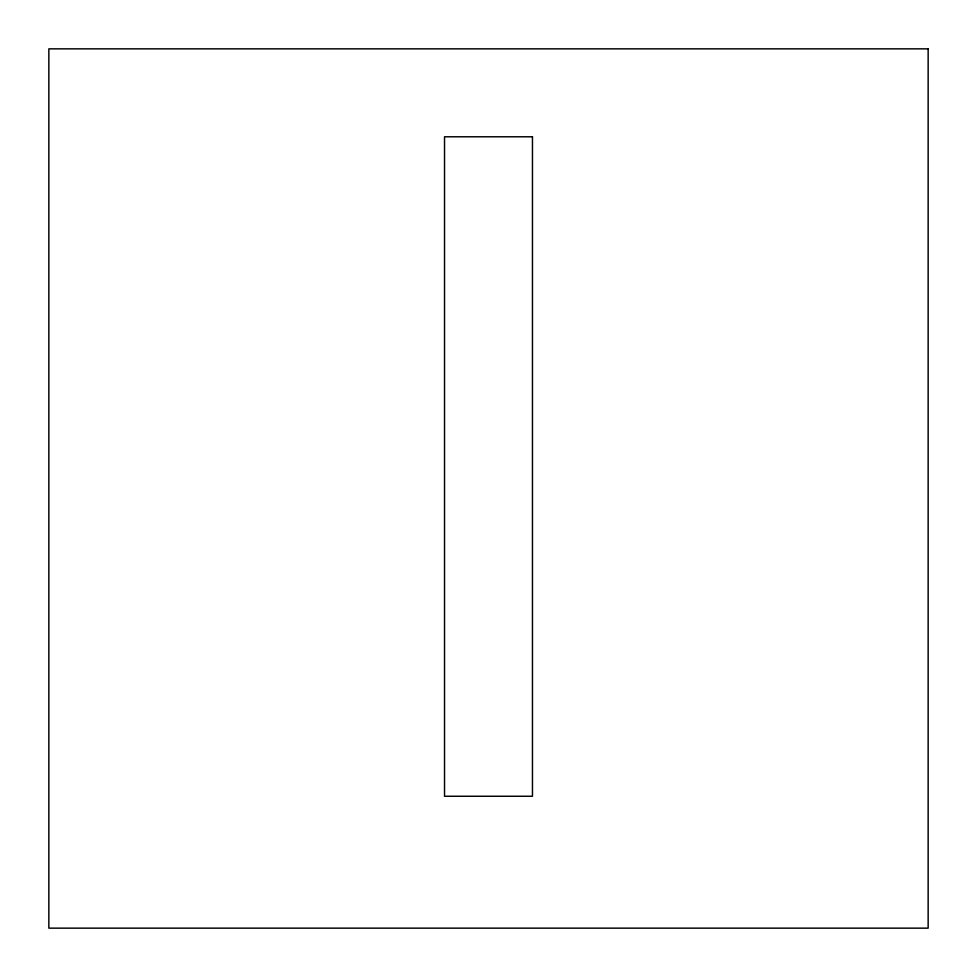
<?xml version="1.0" encoding="UTF-8"?>
<svg xmlns="http://www.w3.org/2000/svg" width="977" height="977" viewBox="0 0 977 977"><rect width="100%" height="100%" fill="white"/><g stroke="black" fill="none" stroke-linecap="round" stroke-linejoin="round"><path stroke-width="1.47" d="M928.15 48.85L48.85 48.85L48.85 928.15L928.15 928.15L928.15 48.85M532.465 136.78L444.535 136.78L444.535 796.255L532.465 796.255L532.465 136.78"/></g></svg>
